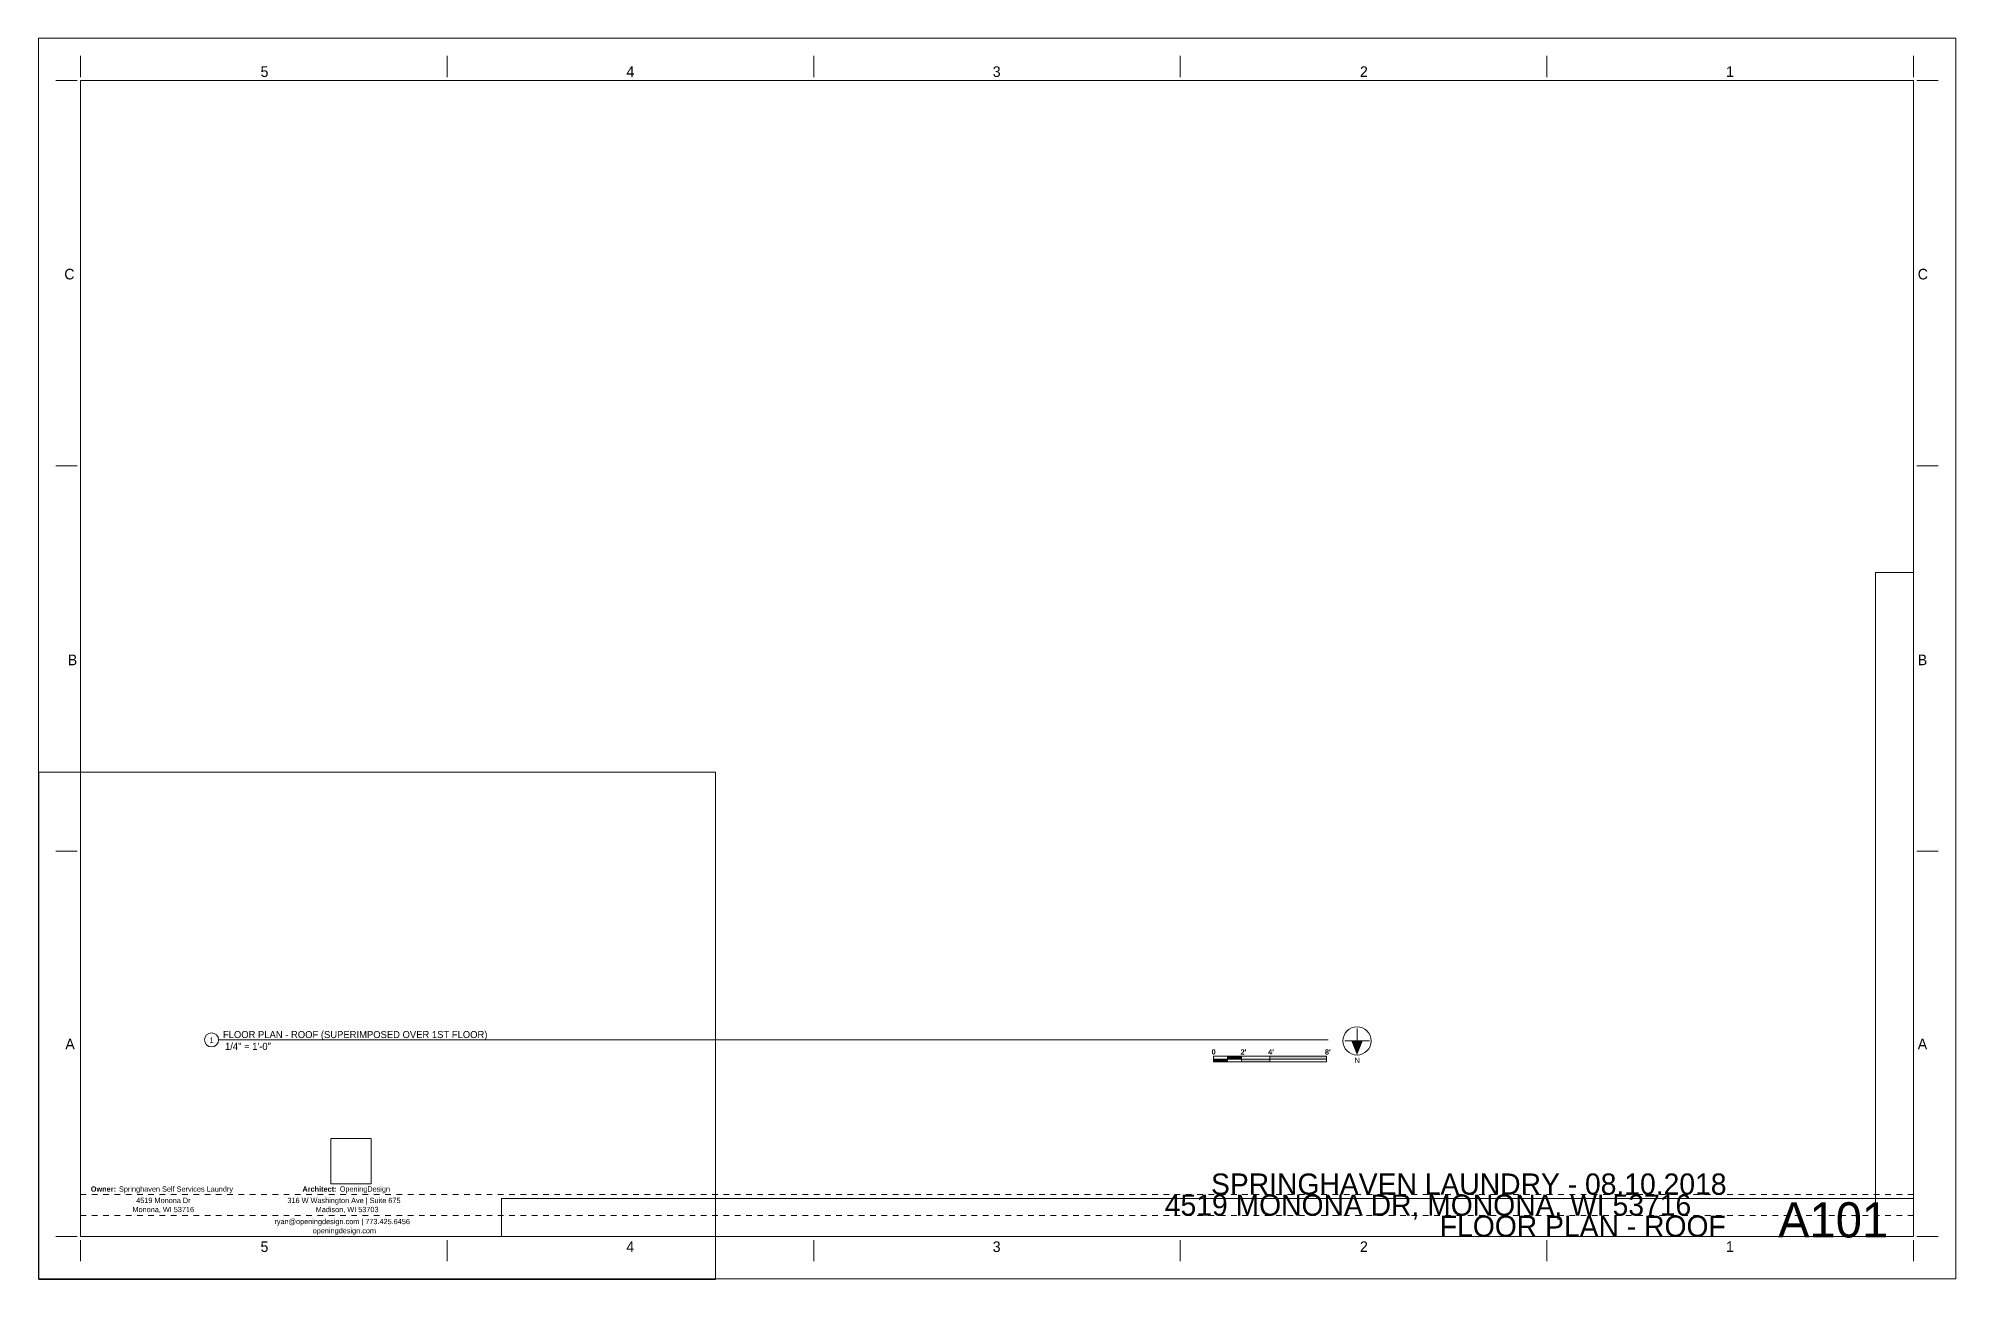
# Paper-space layout 'Layout1' of a CAD drawing. Header units: inches. Extents: x 0 to 34, y 0 to 22.
import ezdxf

# ---------------------------------------------------------------- set-up
doc = ezdxf.new("R2010")
doc.units = ezdxf.units.IN
doc.header["$MEASUREMENT"] = 0
doc.linetypes.add('Dot 1_32_', pattern=[0.03125, 0, -0.03125])
for name, color, linetype, lineweight in [('A-ANNO-NOTE', 131, 'Continuous', 9), ('G-ANNO-TTLB', 6, 'Continuous', 9), ('G-ANNO-TTLB-MEDM', 33, 'Continuous', 20)]:
    doc.layers.add(name, color=color, linetype=linetype, lineweight=lineweight)
doc.layers.add('G-ANNO-NPLT', color=191, linetype='Continuous', plot=False)
doc.styles.add('Arial_2', font='arial.ttf', dxfattribs={"height": 0.09375})
doc.styles.add('Century Gothic_1', font='ufonts.com_century-gothic.ttf', dxfattribs={"height": 0.1875})
doc.styles.add('Century Gothic_2', font='ufonts.com_century-gothic.ttf', dxfattribs={"height": 0.09375})
doc.styles.add('Century Gothic_3', font='ufonts.com_century-gothic.ttf', dxfattribs={"height": 0.625})
doc.styles.add('Century Gothic_4', font='ufonts.com_century-gothic.ttf', dxfattribs={"height": 0.375})
doc.styles.add('Century Gothic_5', font='ufonts.com_century-gothic.ttf', dxfattribs={"height": 0.125})
doc.styles.add('Century Gothic_B', font='GOTHICB.TTF', dxfattribs={"height": 0.09375})
picture_1 = doc.add_image_def('image1.jpg', size_in_pixel=(547, 610))
picture_2 = doc.add_image_def('image2.jpg', size_in_pixel=(95, 1663))
picture_3 = doc.add_image_def('image3.jpg', size_in_pixel=(3536, 95))

# ---------------------------------------------------------------- blocks, each defined once
blk = doc.blocks.new('OD Title Block - 22x34 - Presentation - one-539370-FLOOR PLAN - ROOF')
at = {"layer": 'G-ANNO-TTLB'}
for p, q in [((-0.01, 0.014), (-0.01, 22.014)), ((-0.01, 22.014), (33.99, 22.014)), ((-0.01, 22.014), (33.99, 22.014)), ((33.99, 0.014), (33.99, 22.014)), ((-0.01, 0.014), (33.99, 0.014))]:
    blk.add_line(p, q, dxfattribs=at)
at = {"layer": 'G-ANNO-TTLB', "linetype": 'Dot 1_32_', "lineweight": 13}
for p, q in [((0.74, 1.51), (33.24, 1.51)), ((0.74, 1.137), (33.24, 1.137))]:
    blk.add_line(p, q, dxfattribs=at)
at = {"layer": 'G-ANNO-TTLB-MEDM'}
for p, q in [((0.74, 21.326), (0.74, 21.701)), ((7.24, 21.326), (7.24, 21.701)), ((13.74, 21.326), (13.74, 21.701)), ((20.24, 21.326), (20.24, 21.701)), ((26.74, 21.326), (26.74, 21.701)), ((33.24, 21.326), (33.24, 21.701)), ((0.677, 21.264), (0.302, 21.264)), ((0.74, 21.264), (0.74, 0.764)), ((0.74, 21.264), (33.24, 21.264)), ((33.24, 21.264), (33.24, 0.764)), ((33.302, 21.264), (33.677, 21.264)), ((0.677, 14.43), (0.302, 14.43)), ((33.302, 14.43), (33.677, 14.43)), ((0.677, 7.597), (0.302, 7.597)), ((33.302, 7.597), (33.677, 7.597)), ((0.677, 0.764), (0.302, 0.764)), ((0.74, 0.764), (33.24, 0.764)), ((0.74, 0.701), (0.74, 0.326)), ((7.24, 0.701), (7.24, 0.326)), ((13.74, 0.701), (13.74, 0.326)), ((20.24, 0.701), (20.24, 0.326)), ((26.74, 0.701), (26.74, 0.326)), ((33.24, 0.701), (33.24, 0.326)), ((33.302, 0.764), (33.677, 0.764))]:
    blk.add_line(p, q, dxfattribs=at)
at = {"layer": 'G-ANNO-TTLB', "attachment_point": 1}
for s, insert, char_height, width, style in [('5', (3.93, 21.517), 0.188, 0.17675, 'Century Gothic_1'), ('4', (10.418, 21.517), 0.188, 0.17675, 'Century Gothic_1'), ('3', (16.914, 21.517), 0.188, 0.17675, 'Century Gothic_1'), ('2', (23.426, 21.517), 0.188, 0.17675, 'Century Gothic_1'), ('1', (29.918, 21.517), 0.188, 0.17675, 'Century Gothic_1'), ('C', (0.45, 17.926), 0.188, 0.25881, 'Century Gothic_1'), ('C', (33.317, 17.926), 0.188, 0.25881, 'Century Gothic_1'), ('B', (0.512, 11.084), 0.188, 0.18306, 'Century Gothic_1'), ('B', (33.317, 11.084), 0.188, 0.18306, 'Century Gothic_1'), ('A', (0.468, 4.273), 0.188, 0.23672, 'Century Gothic_1'), ('A', (33.317, 4.273), 0.188, 0.23672, 'Century Gothic_1'), ('Owner: ', (0.92, 1.654), 0.0937, 0.606, 'Century Gothic_B'), ('Springhaven Self Services Laundry', (1.42, 1.654), 0.09375, 2.62284, 'Century Gothic_2'), ('4519 Monona Dr', (1.725, 1.452), 0.09375, 1.27828, 'Century Gothic_2'), ('316 W Washington Ave | Suite 675', (4.407, 1.452), 0.09375, 2.65756, 'Century Gothic_2'), ('Architect: ', (4.673, 1.654), 0.09375, 0.80169, 'Century Gothic_B'), ('OpeningDesign', (5.334, 1.654), 0.09375, 1.212, 'Century Gothic_2'), ('Monona, WI 53716', (1.658, 1.291), 0.09375, 1.44241, 'Century Gothic_2'), ('ryan@openingdesign.com | 773.425.6456', (4.176, 1.078), 0.09375, 3.21937, 'Century Gothic_2'), ('Madison, WI 53703', (4.907, 1.291), 0.09375, 1.44556, 'Century Gothic_2'), ('openingdesign.com', (4.855, 0.916), 0.09375, 1.57181, 'Century Gothic_2'), ('3', (16.913, 0.679), 0.188, 0.17675, 'Century Gothic_1'), ('2', (23.426, 0.679), 0.188, 0.17675, 'Century Gothic_1'), ('5', (3.929, 0.679), 0.188, 0.17675, 'Century Gothic_1'), ('4', (10.417, 0.679), 0.188, 0.17675, 'Century Gothic_1'), ('1', (29.917, 0.679), 0.188, 0.17675, 'Century Gothic_1')]:
    blk.add_mtext(s, dxfattribs=dict(at, insert=insert, char_height=char_height, width=width, style=style))
at = {"layer": 'G-ANNO-TTLB'}
image = blk.add_image(picture_2, insert=(32.567, 0.764), size_in_units=(0.673, 11.775), dxfattribs=at)
image.dxf.flags = 7
image = blk.add_image(picture_1, insert=(5.174, 1.701), size_in_units=(0.719, 0.802), dxfattribs=at)
image.dxf.flags = 7
image = blk.add_image(picture_3, insert=(8.203, 0.764), size_in_units=(25.037, 0.673), dxfattribs=at)
image.dxf.flags = 7
blk = doc.blocks.new('Viewport - All On-568496-FLOOR PLAN - ROOF')
at = {"layer": 'G-ANNO-TTLB'}
for start, end in [(0, 180), (180, 360)]:
    blk.add_arc((-0.125, 0), 0.125, start, end, dxfattribs=at)
blk = doc.blocks.new('North Arrow - Bottom-932086-FLOOR PLAN - ROOF')
at = {"layer": 'A-ANNO-NOTE'}
blk.add_hatch(color=256, dxfattribs=at).paths.add_polyline_path([(0, -0.25), (-0.101, 0), (0.101, 0)], flags=0)
for p, q in [((-0.219, 0), (0.219, 0)), ((0, 0.219), (0, -0.219))]:
    blk.add_line(p, q, dxfattribs=at)
blk.add_circle((0, 0), 0.25, dxfattribs=at)
at = {"layer": 'A-ANNO-NOTE', "insert": (-0.044, -0.299), "char_height": 0.0937, "width": 0.09784, "attachment_point": 1, "style": 'Arial_2'}
blk.add_mtext('N', dxfattribs=at)
blk = doc.blocks.new('Graphic_Scale_Multi_4727 - 1-4-936528-FLOOR PLAN - ROOF')
at = {"layer": 'A-ANNO-NOTE'}
for points in [[(-1.756, 0), (-1.756, -0.049), (-2.006, -0.049), (-2.006, 0)], [(-1.506, 0.049), (-1.506, 0), (-1.756, 0), (-1.756, 0.049)], [(0, 0.049), (0, 0), (-1.006, 0), (-1.006, 0.049)], [(-1.006, 0), (-1.006, -0.049), (-1.506, -0.049), (-1.506, 0)]]:
    blk.add_hatch(color=256, dxfattribs=at).paths.add_polyline_path(points, flags=0)
for p, q in [((-2.006, 0.049), (0, 0.049)), ((-2.006, -0.049), (-2.006, 0.049)), ((-2.006, 0), (0, 0)), ((-1.756, 0.049), (-1.756, -0.049)), ((-1.506, 0.049), (-1.506, -0.049)), ((-1.006, -0.049), (-1.006, 0.049)), ((0, 0.049), (0, -0.049)), ((-2.006, -0.049), (0, -0.049))]:
    blk.add_line(p, q, dxfattribs=at)
at = {"layer": 'A-ANNO-NOTE', "attachment_point": 1, "style": 'Century Gothic_B'}
for s, insert, char_height, width in [('\\fCentury Gothic|b1|i0|c0|p34|;0', (-2.037, 0.173), 0.09375, 0.07575), ("2'", (-1.525, 0.173), 0.0937, 0.12625), ("4'", (-1.036, 0.173), 0.0937, 0.12625), ("8'", (-0.03, 0.173), 0.0937, 0.12625)]:
    blk.add_mtext(s, dxfattribs=dict(at, insert=insert, char_height=char_height, width=width))

psp = doc.layouts.get("Layout1")

# ---------------------------------------------------------------- linework, layer by layer
at = {"layer": 'G-ANNO-NPLT', "lineweight": 9}
psp.add_line((3.186, 4.252), (22.864, 4.252), dxfattribs=at)

# ---------------------------------------------------------------- block references
at = {"layer": 'A-ANNO-NOTE'}
for name, p in [('North Arrow - Bottom-932086-FLOOR PLAN - ROOF', (23.374, 4.234)), ('Graphic_Scale_Multi_4727 - 1-4-936528-FLOOR PLAN - ROOF', (22.834, 3.912))]:
    psp.add_blockref(name, p, dxfattribs=at)
at = {"layer": 'G-ANNO-TTLB'}
for name, p in [('OD Title Block - 22x34 - Presentation - one-539370-FLOOR PLAN - ROOF', (0, 0)), ('Viewport - All On-568496-FLOOR PLAN - ROOF', (3.186, 4.252))]:
    psp.add_blockref(name, p, dxfattribs=at)

# ---------------------------------------------------------------- texts
at = {"layer": 'G-ANNO-TTLB', "attachment_point": 1}
for s, insert, char_height, width, style in [('1', (3.026, 4.296), 0.0937, 0.08837, 'Century Gothic_2'), ('FLOOR PLAN - ROOF (SUPERIMPOSED OVER 1ST FLOOR)', (3.263, 4.409), 0.125, 5.59287, 'Century Gothic_5'), (' 1/4" = 1\'-0"', (3.253, 4.2), 0.125, 1.111, 'Century Gothic_5'), ('SPRINGHAVEN LAUNDRY - 08.10.2018', (20.785, 1.883), 0.375, 11.10684, 'Century Gothic_4'), ('4519 MONONA DR, MONONA, WI 53716', (19.965, 1.51), 0.375, 12.10106, 'Century Gothic_4'), ('A101', (30.841, 1.373), 0.625, 2.52816, 'Century Gothic_3'), ('FLOOR PLAN - ROOF', (24.842, 1.136), 0.375, 6.18941, 'Century Gothic_4')]:
    psp.add_mtext(s, dxfattribs=dict(at, insert=insert, char_height=char_height, width=width, style=style))

# ---------------------------------------------------------------- viewports
at = {"layer": '0'}
psp.add_viewport(center=(6, 4.5), size=(12, 9), view_center_point=(6, 4.5), view_height=12, dxfattribs=at)

doc.saveas('drawing.dxf')
